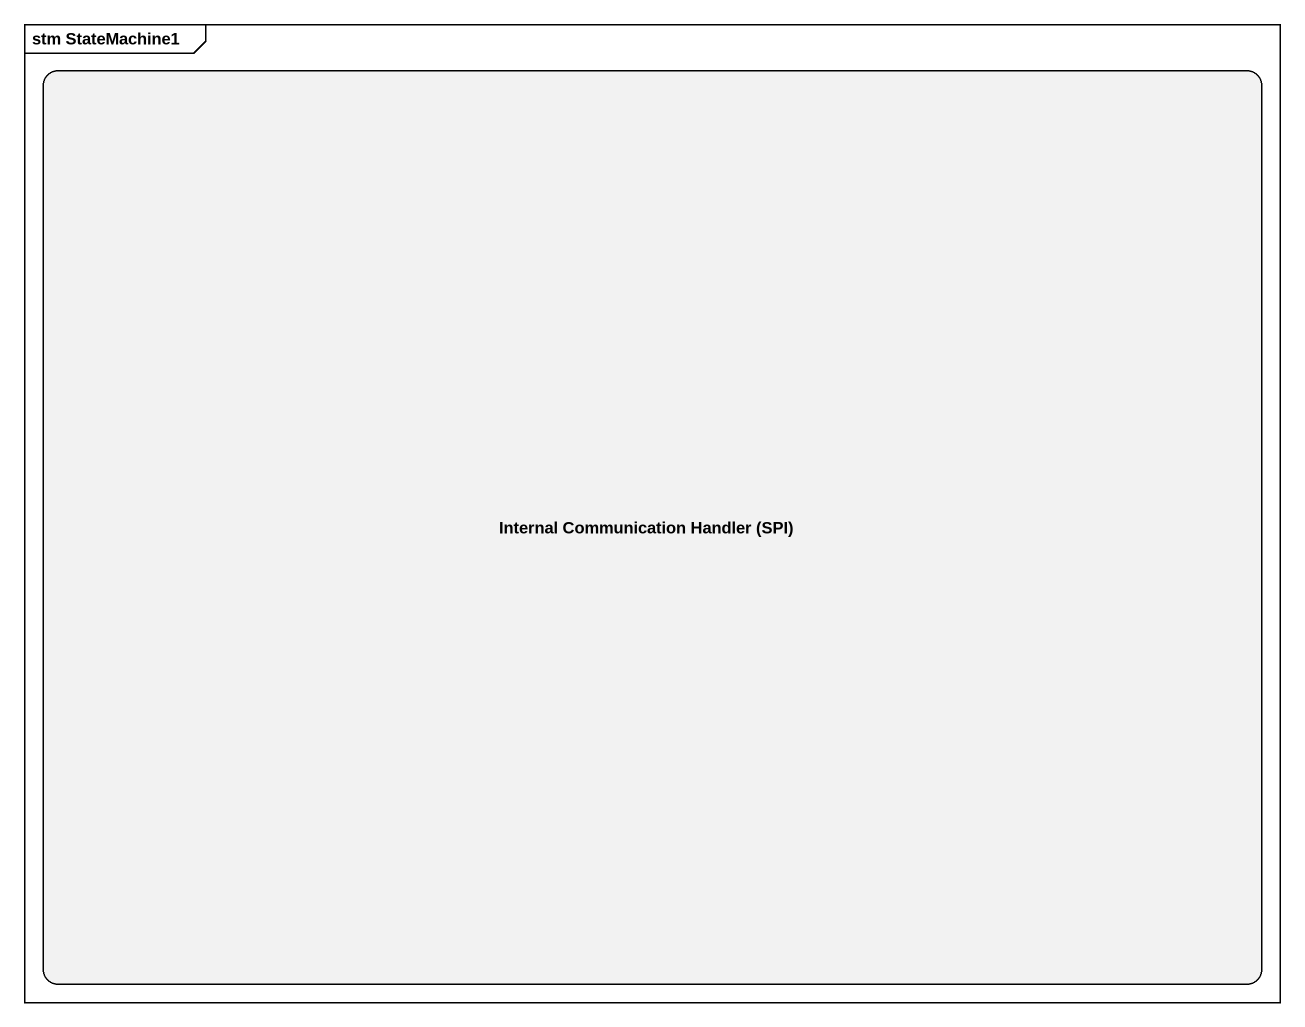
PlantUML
@startuml
mainframe stm StateMachine1
hide empty description
state "Internal Communication Handler (SPI)" as Internal_Communication
@enduml
